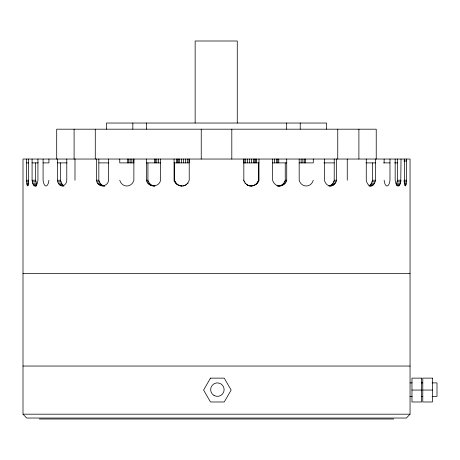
<?xml version="1.0" encoding="UTF-8"?>
<svg xmlns="http://www.w3.org/2000/svg" width="460" height="460" viewBox="0 0 460 460"><rect width="100%" height="100%" fill="white"/><g stroke="black" fill="none" stroke-linecap="round" stroke-linejoin="round"><path stroke-width="0.69" d="M404.461 159.039L404.461 180.222L404.834 184.391L405.461 186.001L406.082 184.391L406.456 180.222L406.456 159.039M26.594 159.039L26.594 180.222L26.967 184.391L27.594 186.001L28.215 184.391L28.589 180.222L28.589 159.039M401.022 159.039L400.775 181.809L399.93 184.391L396.376 184.391L397.463 180.222L397.463 159.039M375.561 159.039L375.561 180.222L374.584 183.218L372.933 185.271L369.88 185.271L371.53 183.218L372.508 180.222L372.508 162.892M336.565 159.039L336.565 180.222C335.915 183.431 333.051 186.587 329.509 185.817C332.016 185.058 333.649 182.683 334.219 180.222L334.219 159.039M277.15 185.874C280.824 186.57 284.389 183.73 285.252 180.222L285.252 162.892M278.196 186.001C282.009 186.518 285.838 183.994 286.724 180.222L286.724 159.039M258.974 159.039L258.974 180.222C257.887 184.397 253.31 186.754 249.216 185.817C253.172 186.731 257.427 184.132 258.474 180.222L258.474 162.892M395.174 159.039L395.174 180.222C395.56 182.24 395.767 185.311 398.101 186.001L399.372 185.271L399.93 184.391M184.903 185.455L183.333 185.817C186.122 185.173 188.427 182.971 189.215 180.222L189.215 159.039M410.05 414.184L406.393 418.036L26.657 418.036L23 414.184L23 159.039L410.05 159.039L410.05 414.184L23 414.184M185.443 185.271L186.892 184.391L186.392 184.391M369.081 186.001L371.945 185.817L372.933 185.271M32.079 159.039L32.079 180.222C32.465 182.24 32.671 185.311 35 186.001C37.335 185.311 37.542 182.24 37.927 180.222L37.927 159.039M57.488 159.039L57.488 180.222C57.879 187.536 66.395 187.536 66.786 180.222L66.786 159.039M96.485 159.039L96.485 180.222C97.181 187.553 107.91 187.553 108.606 180.222L108.606 159.039M328.745 186.001L331.855 185.817M146.447 159.039L146.447 180.222C147.781 187.668 159.223 187.668 160.557 180.222L160.557 159.039M174.076 159.039L174.076 180.222C175.168 184.368 179.739 186.789 183.833 185.817M403.909 160.965L406.456 160.965M26.594 162.892L28.503 162.892M32.079 162.892L38.237 162.892M43.085 162.892L48.927 162.892L48.927 159.039M57.488 162.892L66.982 162.892M98.831 162.892L108.813 162.892M133.871 162.892L119.761 162.892L119.761 159.039M146.447 162.892L160.62 162.892M174.076 162.892L189.054 162.892L189.054 159.039M243.334 162.892L258.974 162.892M272.55 162.892L286.724 162.892M299.178 162.892L313.289 162.892L313.289 159.039M323.851 162.892L334.219 162.892M366.068 162.892L375.561 162.892M383.519 162.892L389.971 162.892M394.594 162.892L397.463 162.892M26.594 180.222L28.503 180.222M32.079 180.222L35.638 180.222L36.725 184.391L33.172 184.391M57.488 180.222L60.547 180.222L61.519 183.218L63.175 185.271L60.116 185.271M96.485 180.222L98.831 180.222C99.452 183.109 101.746 185.943 104.891 186.001L102.545 186.001M146.447 180.222L147.924 180.222C148.73 183.396 151.633 185.995 154.98 186.001L153.502 186.001M174.076 180.222L174.576 180.222C175.501 183.54 178.693 186.001 182.148 186.001L181.642 186.001M243.334 180.222L243.834 180.222C244.628 182.971 246.928 185.173 249.722 185.817M258.474 180.222L258.974 180.222M285.252 180.222L286.724 180.222M334.219 180.222L336.565 180.222M372.508 180.222L375.561 180.222M397.463 180.222L401.022 180.222M403.909 180.222L406.456 180.222M26.68 181.809L28.589 181.809M32.326 181.809L35.88 181.809M57.879 181.809L60.933 181.809M96.997 181.809L99.337 181.809M147.039 181.809L148.511 181.809M174.708 181.809L175.208 181.809M243.967 181.809L244.467 181.809M257.841 181.809L258.342 181.809M284.659 181.809L286.131 181.809M333.713 181.809L336.059 181.809M372.117 181.809L375.17 181.809M397.221 181.809L400.775 181.809M403.828 181.809L406.37 181.809M26.806 183.218L28.715 183.218M32.694 183.218L36.254 183.218M58.466 183.218L61.519 183.218M97.761 183.218L100.102 183.218M147.93 183.218L149.402 183.218M175.662 183.218L176.168 183.218M187.628 183.218L188.129 183.218M244.921 183.218L245.427 183.218M256.881 183.218L257.387 183.218M283.768 183.218L285.24 183.218M332.948 183.218L335.294 183.218M371.53 183.218L374.584 183.218M396.848 183.218L400.407 183.218M404.34 183.218L406.249 183.218M26.967 184.391L28.238 184.391M59.225 184.391L62.278 184.391M98.745 184.391L101.091 184.391M149.08 184.391L150.552 184.391M176.899 184.391L177.399 184.391M246.658 184.391L246.157 184.391L248.682 185.633M255.651 184.391L256.151 184.391M282.618 184.391L284.09 184.391M331.959 184.391L334.305 184.391M370.772 184.391L373.825 184.391M404.811 184.391L406.082 184.391M27.157 185.271L28.434 185.271M33.729 185.271L36.576 185.271M99.912 185.271L102.258 185.271M150.437 185.271L151.909 185.271M178.353 185.271L178.854 185.271M247.612 185.271L248.112 185.271M254.196 185.271L254.696 185.271M281.261 185.271L282.739 185.271M330.797 185.271L333.138 185.271M396.526 185.271L399.372 185.271M404.622 185.271L405.892 185.271M34.35 185.817L35.776 185.817M61.105 185.817L63.549 185.817M101.194 185.817L103.54 185.817M151.932 185.817L153.404 185.817M179.958 185.817L180.464 185.817M252.586 185.817L253.092 185.817M277.115 185.817L279.668 186.001M279.766 185.817L281.238 185.817M368.891 185.817L371.945 185.817M397.325 185.817L398.751 185.817M35 186.001L36.426 186.001M62.14 186.001L63.974 186.001M250.901 186.001L251.407 186.001M23 273.614L410.05 273.614M23 366.045L410.05 366.045M410.044 382.892L412.171 382.892M421.394 382.892L422.809 382.892M432.032 382.892L437 382.892L437 396.37L432.032 396.37M411.964 390.057L421.596 390.057M422.78 390.057L432.411 390.057M410.044 396.37L412.171 396.37M421.394 396.37L422.809 396.37M39.37 419.002L393.685 419.002M330.504 186.001C327.359 185.943 325.065 183.109 324.449 180.222L324.449 159.039M370.909 186.001C368.063 185.777 366.712 182.683 366.263 180.222L366.263 159.039M278.099 185.817C275.402 185.144 273.32 182.873 272.613 180.222L272.642 159.039M389.971 159.039L389.971 180.222A7.935 3.036 90 0 1 387.044 186.001A7.935 3.036 90 0 1 384.123 180.222M384.123 159.039L384.123 162.892M376.228 159.039L376.228 129.191L56.701 129.191L56.701 159.039M358.898 129.191L358.898 159.039M347.26 159.039L347.26 180.222M337.755 129.191L337.755 159.039M326.577 129.191L326.577 123.033L106.478 123.033L106.478 129.191M305.325 159.039L305.325 162.892M304.319 159.039L304.319 162.892M302.893 159.039L302.893 162.892M301.145 159.039L301.145 162.892M300.219 123.033L300.219 129.191M299.178 159.039L299.178 180.222A7.935 7.331 90 0 0 306.233 186.001A7.935 7.331 90 0 0 313.289 180.222M286.683 123.033L286.683 129.191M278.76 159.039L278.76 162.892M277.754 159.039L277.754 162.892M276.328 159.039L276.328 162.892M274.585 159.039L274.585 162.892M256.306 159.039L256.306 162.892M255.783 159.039L255.783 162.892M254.771 159.039L254.771 162.892M253.345 159.039L253.345 162.892M251.603 159.039L251.603 162.892M249.659 159.039L249.659 162.892M247.647 159.039L247.647 162.892M245.709 159.039L245.709 162.892M243.967 159.039L243.967 162.892M243.834 159.039L243.834 180.222M237.268 123.033L237.268 40.997L195.149 40.997L195.149 123.033M231.811 129.191L231.811 159.039M201.238 129.191L201.238 159.039M187.312 159.039L187.312 162.892M185.368 159.039L185.368 162.892M183.356 159.039L183.356 162.892M181.412 159.039L181.412 162.892M179.676 159.039L179.676 162.892M178.256 159.039L178.256 162.892M177.255 159.039L177.255 162.892M176.738 159.039L176.738 162.892M174.576 162.892L174.576 180.222M158.556 159.039L158.556 162.892M156.814 159.039L156.814 162.892M155.399 159.039L155.399 162.892M154.393 159.039L154.393 162.892M147.924 162.892L147.924 180.222M146.366 123.033L146.366 129.191M133.871 159.039L133.871 180.222A7.935 7.331 -90 0 1 126.816 186.001A7.935 7.331 -90 0 1 119.761 180.222M133.808 159.039L133.808 162.892M132.831 123.033L132.831 129.191M131.87 159.039L131.87 162.892M130.128 159.039L130.128 162.892M128.714 159.039L128.714 162.892M127.707 159.039L127.707 162.892M98.831 159.039L98.831 180.222M95.277 129.191L95.277 159.039M74.991 159.039L74.991 180.222M74.094 129.191L74.094 159.039M60.547 162.892L60.547 180.222M43.085 159.039L43.085 180.222A7.935 3.036 90 0 0 46.006 186.001A7.935 3.036 90 0 0 48.927 180.222M35.638 162.892L35.638 180.222M210.479 378.131L203.596 390.057L210.479 401.982L224.25 401.982L231.138 390.057L224.25 378.131L210.479 378.131M421.596 378.131L411.964 378.131L411.964 401.982L421.596 401.982L421.596 378.131M432.411 378.131L422.78 378.131L422.78 401.982L432.411 401.982L432.411 378.131M214.026 395.468A6.739 6.739 0 0 0 224.135 389.631A6.739 6.739 0 0 0 214.026 383.795A6.739 6.739 0 0 0 214.026 395.468"/></g></svg>
